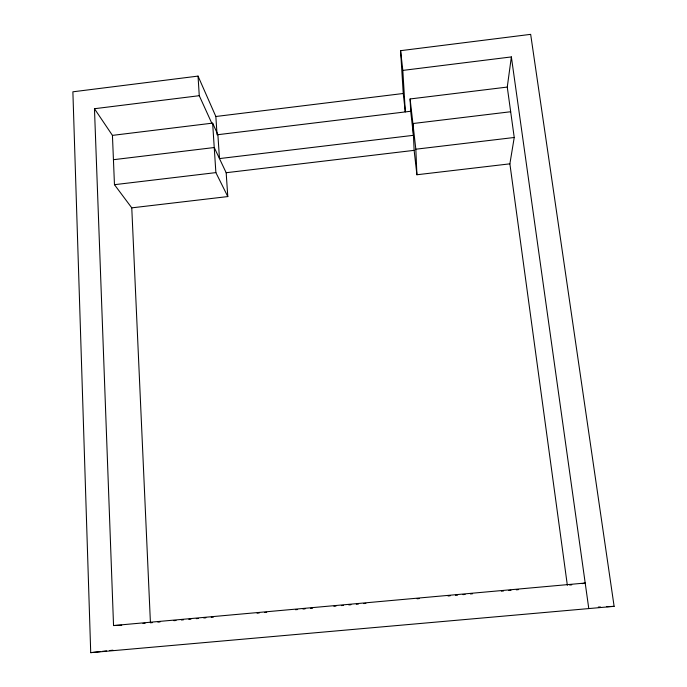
<?xml version="1.0" encoding="UTF-8"?>
<svg xmlns="http://www.w3.org/2000/svg" width="687" height="687" viewBox="0 0 687 687"><rect width="100%" height="100%" fill="white"/><g stroke="black" fill="none" stroke-linecap="round" stroke-linejoin="round"><path stroke-width="1.03" d="M507.264 87.077L511.368 56.918L402.822 70.409L405.321 111.912L403.243 93.492L400.59 50.675L530.665 34.35L614.118 606.338L90.718 652.65L72.882 91.809L198.036 76.102L215.847 116.498L217.066 134.789L410.706 111.26L410.096 98.962L507.264 87.077L514.237 137.486L509.883 163.841L567.35 585.272M582.258 583.649L585.195 583.031L113.544 625.548L94.463 108.718L199.264 95.699L211.794 123.222M215.847 116.498L403.243 93.492M94.463 108.718L112.436 135.382L212.635 123.119L217.882 134.695L219.479 158.585L413.445 135.322L410.706 111.26M113.432 159.702L214.232 147.525L226.169 172.72L227.792 196.576L131.767 207.852L114.463 184.683L112.436 135.382M510.673 111.741L412.904 123.54L414.132 150.35L416.915 174.756L509.883 163.841M114.463 184.683L215.881 172.609L227.792 196.576M416.915 174.756L415.833 149.208L514.237 137.486M226.169 172.72L414.132 150.35M90.718 652.65L100.216 651.602M102.32 651.362L106.545 650.898M109.705 650.546L112.874 650.203M142.956 623.461L145.094 623.272M152.557 622.602L150.427 622.791L131.767 207.852M157.89 622.121L160.028 621.924M173.897 620.679L176.027 620.481M181.359 620L183.489 619.811M188.831 619.331L190.96 619.142M196.293 618.661L198.423 618.463M203.764 617.982L205.894 617.793M211.227 617.312L213.365 617.124M257.093 613.182L259.231 612.984M264.564 612.503L266.693 612.315M295.496 609.721L297.634 609.532M302.967 609.051L305.097 608.854M310.43 608.373L312.568 608.184M333.899 606.26L336.029 606.071M341.362 605.591L343.5 605.393M348.833 604.912L350.963 604.723M356.295 604.242L358.434 604.053M363.767 603.572L365.896 603.375M417.103 598.763L419.233 598.575M448.036 595.981L450.165 595.784M455.498 595.303L457.636 595.114M462.969 594.633L465.099 594.435M470.432 593.954L472.57 593.766M501.373 591.172L503.502 590.983M508.835 590.502L510.973 590.305M516.306 589.824L518.436 589.635M569.643 585.023L571.773 584.826M598.334 607.059L600.438 606.964M606.75 606.673L614.118 606.338M113.544 625.548L121.719 625.264M511.368 56.918L588.785 608.579M410.096 98.962L415.833 149.208M400.59 50.675L402.822 70.409M212.635 123.119L215.881 172.609M198.036 76.102L199.264 95.699"/></g></svg>
